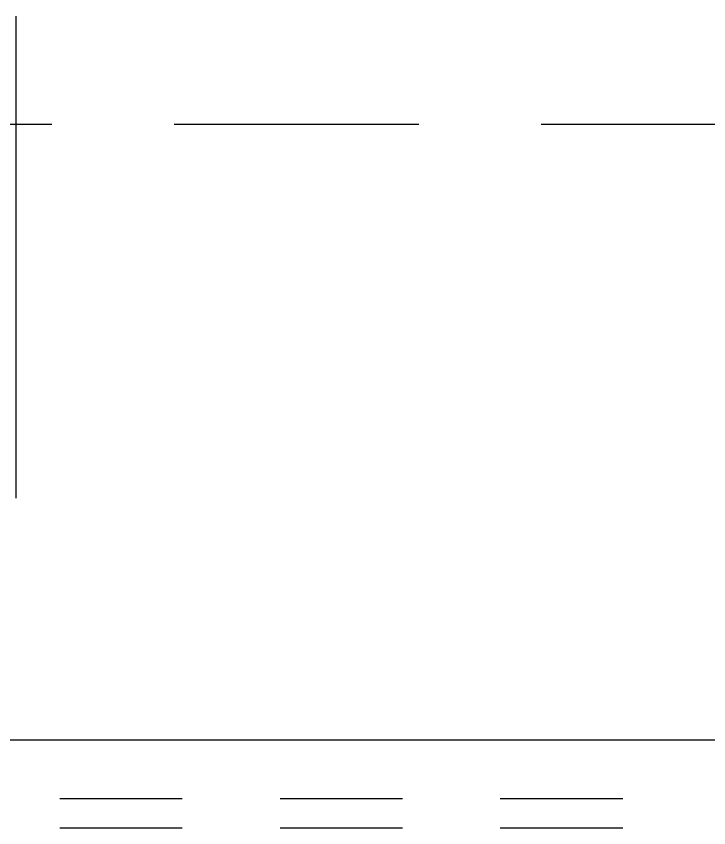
# Model space of a CAD drawing. Extents: x 17.6 to 65.2, y 116.5 to 153.5.
# Drawn here: x 34.724 to 35.431, y 149.034 to 149.864 of the extents above; entities that cross this region are included whole.
import ezdxf

# ---------------------------------------------------------------- set-up
doc = ezdxf.new("R2010")
doc.units = 0
doc.header["$MEASUREMENT"] = 0
doc.linetypes.add('HIDDEN', pattern=[0.375, 0.25, -0.125])
doc.layers.add('INST_-_AR_CONDICIONADO', color=1, linetype='CONTINUOUS')
doc.layers.add('INST_-_MATRIZ', color=9, linetype='CONTINUOUS')

msp = doc.modelspace()

# ---------------------------------------------------------------- linework, layer by layer
at = {"layer": 'INST_-_AR_CONDICIONADO', "linetype": 'CONTINUOUS'}
msp.add_line((34.72377, 149.37102), (34.72377, 149.8635), dxfattribs=at)
at = {"layer": 'INST_-_AR_CONDICIONADO', "color": 5, "linetype": 'HIDDEN'}
msp.add_line((33.7602, 149.75307), (39.09622, 149.75307), dxfattribs=at)
at = {"layer": 'INST_-_MATRIZ'}
msp.add_line((33.64336, 149.12421), (39.24336, 149.12421), dxfattribs=at)
at = {"layer": 'INST_-_MATRIZ', "linetype": 'HIDDEN', "ltscale": 0.5}
for p, q in [((33.64331, 149.06421), (39.24331, 149.06421)), ((33.64331, 149.03421), (39.24331, 149.03421))]:
    msp.add_line(p, q, dxfattribs=at)

doc.saveas('drawing.dxf')
